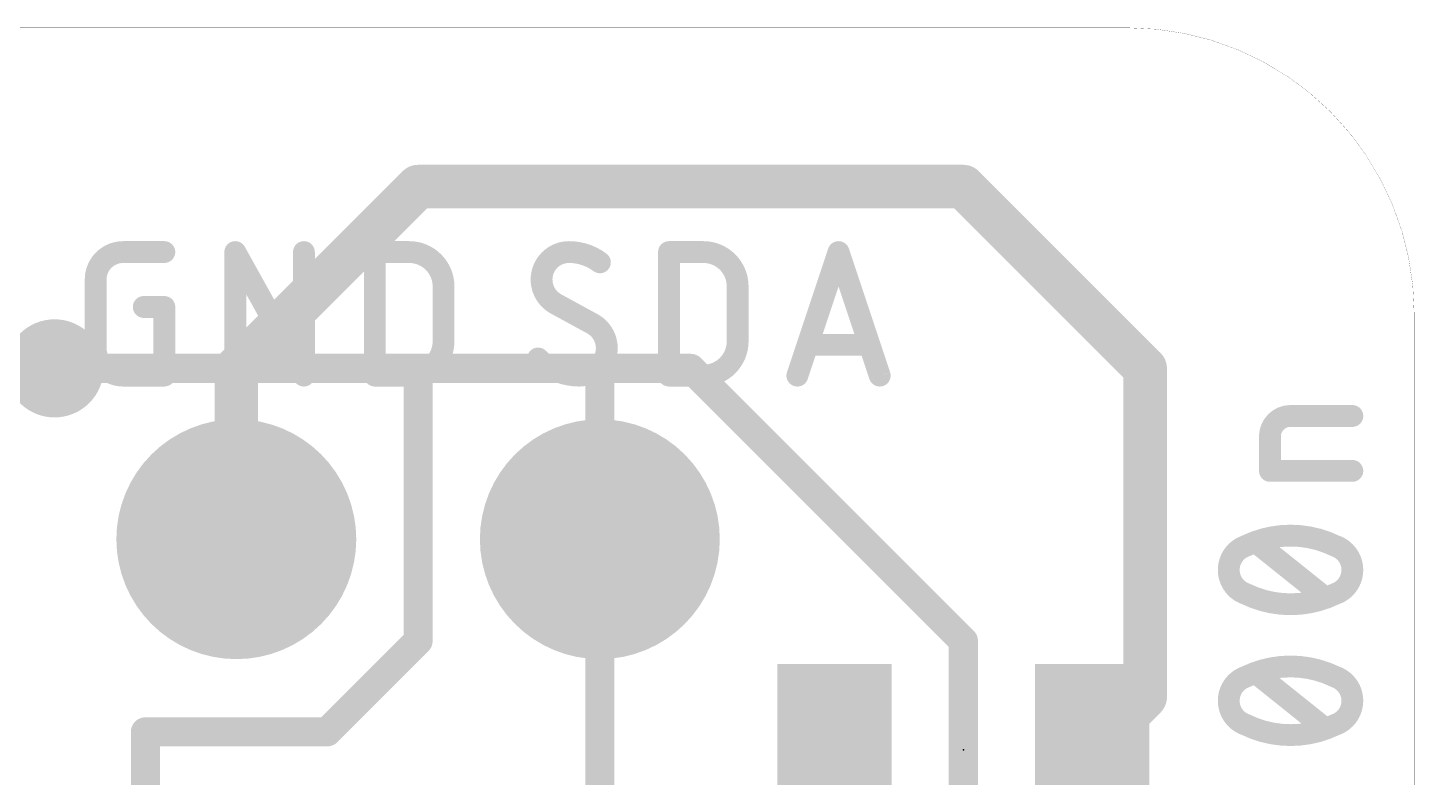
# Model space of a CAD drawing. Extents: x -319.4 to -300.4, y -295.5 to -269.4.
# Drawn here: x -310.07 to -300.38, y -274.64 to -269.4 of the extents above; entities that cross this region are included whole.
import ezdxf

# ---------------------------------------------------------------- set-up
doc = ezdxf.new("R2010")
doc.units = 0
for name, color, linetype in [('1', 12, 'CONTINUOUS'), ('16', 132, 'CONTINUOUS'), ('17', 110, 'CONTINUOUS'), ('18', 110, 'CONTINUOUS'), ('20', 31, 'CONTINUOUS'), ('21', 253, 'CONTINUOUS'), ('23', 53, 'CONTINUOUS'), ('30', 253, 'CONTINUOUS')]:
    doc.layers.add(name, color=color, linetype=linetype)

# ---------------------------------------------------------------- blocks, each defined once
blk = doc.blocks.new('RECT')
blk.add_solid([(-0.5, -0.5), (0.5, -0.5), (-0.5, 0.5), (0.5, 0.5)])
blk = doc.blocks.new('ROUNDP')
at = {"const_width": 0.5}
blk.add_lwpolyline([(0, -0.25, 1), (0, 0.25, 1), (0, -0.25)], format="xyb", dxfattribs=at)
blk = doc.blocks.new('ROUNDV')
at = {"const_width": 0.5}
blk.add_lwpolyline([(0, -0.25, 1), (0, 0.25, 1), (0, -0.25)], format="xyb", dxfattribs=at)

msp = doc.modelspace()

# ---------------------------------------------------------------- linework, layer by layer
at = {"layer": '1'}
for points, const_width in [([(-308.61, -271.78), (-307.34, -270.51)], 0.3048), ([(-307.34, -270.51), (-303.53, -270.51)], 0.3048), ([(-303.53, -270.51), (-302.26, -271.78)], 0.3048), ([(-308.61, -272.9738), (-308.61, -271.78)], 0.3048), ([(-302.26, -271.78), (-302.26, -274.077)], 0.3048), ([(-309.88, -271.78), (-314.325, -271.78)], 0.2032), ([(-307.34, -271.78), (-307.34, -273.685)], 0.2032), ([(-305.435, -271.78), (-307.34, -271.78)], 0.2032), ([(-303.53, -273.685), (-305.435, -271.78)], 0.2032), ([(-307.34, -273.685), (-307.975, -274.32)], 0.2032), ([(-303.53, -278.765), (-303.53, -273.685)], 0.2032), ([(-302.26, -274.077), (-302.63, -274.447)], 0.3048), ([(-309.245, -274.32), (-309.245, -275.59)], 0.2032), ([(-307.975, -274.32), (-309.245, -274.32)], 0.2032), ([(-305.192, -275.209), (-304.43, -274.447)], 0.2032), ([(-304.43, -274.447), (-304.43, -276.479)], 0.2032), ([(-302.63, -274.447), (-302.63, -276.479)], 0.3048)]:
    msp.add_lwpolyline(points, dxfattribs=dict(at, const_width=const_width))
for points, const_width in [([(-307.34, -270.4338, 1), (-307.34, -270.5862)], 0.1524), ([(-307.2861, -270.5639, 1), (-307.3939, -270.4561)], 0.1524), ([(-303.4761, -270.4561, 1), (-303.5839, -270.5639)], 0.1524), ([(-303.53, -270.5862, 1), (-303.53, -270.4338)], 0.1524), ([(-308.5338, -271.78, 1), (-308.6862, -271.78)], 0.1524), ([(-302.1838, -271.78, 1), (-302.3362, -271.78)], 0.1524), ([(-309.88, -271.8308, 1), (-309.88, -271.7292)], 0.1016), ([(-308.6639, -271.7261, 1), (-308.5561, -271.8339)], 0.1524), ([(-307.2892, -271.78, 1), (-307.3908, -271.78)], 0.1016), ([(-307.34, -271.7292, 1), (-307.34, -271.8308)], 0.1016), ([(-305.3991, -271.7441, 1), (-305.4709, -271.8159)], 0.1016), ([(-305.435, -271.8308, 1), (-305.435, -271.7292)], 0.1016), ([(-302.3139, -271.8339, 1), (-302.2061, -271.7261)], 0.1524), ([(-308.6862, -272.9738, 1), (-308.5338, -272.9738)], 0.1524), ([(-307.3041, -273.7209, 1), (-307.3759, -273.6491)], 0.1016), ([(-303.4792, -273.685, 1), (-303.5808, -273.685)], 0.1016), ([(-307.3908, -273.685, 1), (-307.2892, -273.685)], 0.1016), ([(-303.5659, -273.7209, 1), (-303.4941, -273.6491)], 0.1016), ([(-302.2061, -274.1309, 1), (-302.3139, -274.0231)], 0.1524), ([(-302.3362, -274.077, 1), (-302.1838, -274.077)], 0.1524), ([(-309.1942, -274.32, 1), (-309.2958, -274.32)], 0.1016), ([(-309.245, -274.2692, 1), (-309.245, -274.3708)], 0.1016), ([(-308.0109, -274.2841, 1), (-307.9391, -274.3559)], 0.1016), ([(-307.975, -274.3708, 1), (-307.975, -274.2692)], 0.1016), ([(-304.3792, -274.447, 1), (-304.4808, -274.447)], 0.1016), ([(-304.3941, -274.4829, 1), (-304.4659, -274.4111)], 0.1016), ([(-302.5538, -274.447, 1), (-302.7062, -274.447)], 0.1524), ([(-302.6839, -274.3931, 1), (-302.5761, -274.5009)], 0.1524)]:
    msp.add_lwpolyline(points, format="xyb", dxfattribs=dict(at, const_width=const_width))
at = {"layer": '16', "const_width": 0.2032}
for points in [[(-306.07, -271.78), (-309.88, -271.78)], [(-306.07, -272.9738), (-306.07, -271.78)], [(-306.07, -272.9738), (-306.07, -278.13)]]:
    msp.add_lwpolyline(points, dxfattribs=at)
at = {"layer": '16', "const_width": 0.1016}
for points in [[(-309.88, -271.7292, 1), (-309.88, -271.8308)], [(-306.0192, -271.78, 1), (-306.1208, -271.78)], [(-306.07, -271.8308, 1), (-306.07, -271.7292)], [(-306.0192, -272.9738, 1), (-306.1208, -272.9738)], [(-306.1208, -272.9738, 1), (-306.0192, -272.9738)]]:
    msp.add_lwpolyline(points, format="xyb", dxfattribs=at)
at = {"layer": '20', "const_width": 0.001}
for points in [[(-302.38, -269.4), (-317.38, -269.4)], [(-300.38, -292.48), (-300.38, -271.4)]]:
    msp.add_lwpolyline(points, dxfattribs=at)
at = {"layer": '20'}
for points, const_width in [([(-300.38, -271.4, 0.4142), (-302.38, -269.4)], 0.001), ([(-302.38, -269.3998, 1), (-302.38, -269.4003)], 0.0005), ([(-302.38, -269.4003, 1), (-302.38, -269.3998)], 0.0005), ([(-300.3798, -271.4, 1), (-300.3802, -271.4)], 0.0005), ([(-300.3802, -271.4, 1), (-300.3798, -271.4)], 0.0005)]:
    msp.add_lwpolyline(points, format="xyb", dxfattribs=dict(at, const_width=const_width))
at = {"layer": '21'}
for points, const_width in [([(-309.4008, -270.9672, 0.4142), (-309.5927, -271.1591)], 0.1524), ([(-309.4008, -270.9291, 1), (-309.4008, -271.0053)], 0.0762), ([(-309.4008, -271.0053, 1), (-309.4008, -270.9291)], 0.0762), ([(-309.1129, -271.0053, 1), (-309.1129, -270.9291)], 0.0762), ([(-308.5792, -270.9672, 1), (-308.6554, -270.9672)], 0.0762), ([(-308.584, -270.9487, 1), (-308.6506, -270.9857)], 0.0762), ([(-308.0995, -270.9672, 1), (-308.1757, -270.9672)], 0.0762), ([(-307.6039, -270.9672, 1), (-307.6801, -270.9672)], 0.0762), ([(-307.642, -270.9291, 1), (-307.642, -271.0053)], 0.0762), ([(-307.1622, -271.2071, 0.4142), (-307.4021, -270.9672)], 0.1524), ([(-307.4021, -270.9291, 1), (-307.4021, -271.0053)], 0.0762), ([(-307.4021, -271.0053, 1), (-307.4021, -270.9291)], 0.0762), ([(-306.2853, -270.9672, 0.4142), (-306.4772, -271.1591)], 0.1524), ([(-306.0694, -271.0392, 0.1623), (-306.2853, -270.9672)], 0.1524), ([(-306.2853, -270.9291, 1), (-306.2853, -271.0053)], 0.0762), ([(-306.2853, -271.0053, 1), (-306.2853, -270.9291)], 0.0762), ([(-306.0923, -271.0696, 1), (-306.0466, -271.0087)], 0.0762), ([(-305.5487, -270.9672, 1), (-305.6249, -270.9672)], 0.0762), ([(-305.5868, -270.9291, 1), (-305.5868, -271.0053)], 0.0762), ([(-305.1071, -271.2071, 0.4142), (-305.3469, -270.9672)], 0.1524), ([(-305.3469, -270.9291, 1), (-305.3469, -271.0053)], 0.0762), ([(-305.3469, -271.0053, 1), (-305.3469, -270.9291)], 0.0762), ([(-304.3659, -270.9552, 1), (-304.4382, -270.9792)], 0.0762), ([(-304.3659, -270.9792, 1), (-304.4382, -270.9552)], 0.0762), ([(-309.5546, -271.1591, 1), (-309.6308, -271.1591)], 0.0762), ([(-309.6308, -271.1591, 1), (-309.5546, -271.1591)], 0.0762), ([(-307.1241, -271.2071, 1), (-307.2003, -271.2071)], 0.0762), ([(-306.4772, -271.1591, 0.2656), (-306.3813, -271.327)], 0.1524), ([(-306.4391, -271.1591, 1), (-306.5153, -271.1591)], 0.0762), ([(-306.5153, -271.1591, 1), (-306.4391, -271.1591)], 0.0762), ([(-305.069, -271.2071, 1), (-305.1452, -271.2071)], 0.0762), ([(-307.2003, -271.2071, 1), (-307.1241, -271.2071)], 0.0762), ([(-306.363, -271.2936, 1), (-306.3995, -271.3605)], 0.0762), ([(-306.4006, -271.3599, 1), (-306.3619, -271.2942)], 0.0762), ([(-305.1452, -271.2071, 1), (-305.069, -271.2071)], 0.0762), ([(-309.2568, -271.3129, 1), (-309.2568, -271.3891)], 0.0762), ([(-309.0748, -271.351, 1), (-309.151, -271.351)], 0.0762), ([(-309.1129, -271.3891, 1), (-309.1129, -271.3129)], 0.0762), ([(-306.0981, -271.4381, 1), (-306.1367, -271.5038)], 0.0762), ([(-306.0215, -271.6389, 0.2656), (-306.1174, -271.471)], 0.1524), ([(-306.1356, -271.5044, 1), (-306.0992, -271.4375)], 0.0762), ([(-307.4021, -271.8308, 0.4142), (-307.1622, -271.5909)], 0.1524), ([(-307.1241, -271.5909, 1), (-307.2003, -271.5909)], 0.0762), ([(-307.2003, -271.5909, 1), (-307.1241, -271.5909)], 0.0762), ([(-305.3469, -271.8308, 0.4142), (-305.1071, -271.5909)], 0.1524), ([(-305.069, -271.5909, 1), (-305.1452, -271.5909)], 0.0762), ([(-305.1452, -271.5909, 1), (-305.069, -271.5909)], 0.0762), ([(-304.618, -271.5768, 1), (-304.618, -271.653)], 0.0762), ([(-304.1862, -271.653, 1), (-304.1862, -271.5768)], 0.0762), ([(-309.5927, -271.6389, 0.4142), (-309.4008, -271.8308)], 0.1524), ([(-309.5546, -271.6389, 1), (-309.6308, -271.6389)], 0.0762), ([(-309.6308, -271.6389, 1), (-309.5546, -271.6389)], 0.0762), ([(-306.4742, -271.684, 1), (-306.5283, -271.7377)], 0.0762), ([(-306.5012, -271.7109, 0.2), (-306.2134, -271.8308)], 0.1524), ([(-306.2134, -271.8308, 0.4142), (-306.0215, -271.6389)], 0.1524), ([(-305.9834, -271.6389, 1), (-306.0596, -271.6389)], 0.0762), ([(-306.0595, -271.6389, 1), (-305.9834, -271.6389)], 0.0762), ([(-309.4008, -271.7927, 1), (-309.4008, -271.8689)], 0.0762), ([(-309.4008, -271.8689, 1), (-309.4008, -271.7927)], 0.0762), ([(-309.151, -271.8308, 1), (-309.0748, -271.8308)], 0.0762), ([(-309.1129, -271.8689, 1), (-309.1129, -271.7927)], 0.0762), ([(-308.6554, -271.8308, 1), (-308.5792, -271.8308)], 0.0762), ([(-308.1757, -271.8308, 1), (-308.0995, -271.8308)], 0.0762), ([(-308.1709, -271.8493, 1), (-308.1043, -271.8123)], 0.0762), ([(-307.642, -271.7927, 1), (-307.642, -271.8689)], 0.0762), ([(-307.6801, -271.8308, 1), (-307.6039, -271.8308)], 0.0762), ([(-307.4021, -271.7927, 1), (-307.4021, -271.8689)], 0.0762), ([(-307.4021, -271.8689, 1), (-307.4021, -271.7927)], 0.0762), ([(-306.2134, -271.7927, 1), (-306.2134, -271.8689)], 0.0762), ([(-306.2134, -271.8689, 1), (-306.2134, -271.7927)], 0.0762), ([(-305.5868, -271.7927, 1), (-305.5868, -271.8689)], 0.0762), ([(-305.6249, -271.8308, 1), (-305.5487, -271.8308)], 0.0762), ([(-305.3469, -271.7927, 1), (-305.3469, -271.8689)], 0.0762), ([(-305.3469, -271.8689, 1), (-305.3469, -271.7927)], 0.0762), ([(-304.7261, -271.8188, 1), (-304.6538, -271.8428)], 0.0762), ([(-304.1503, -271.8428, 1), (-304.0781, -271.8188)], 0.0762), ([(-301.244, -272.1127, 0.4142), (-301.3879, -272.2567)], 0.1524), ([(-301.244, -272.0746, 1), (-301.244, -272.1508)], 0.0762), ([(-301.244, -272.1508, 1), (-301.244, -272.0746)], 0.0762), ([(-300.8122, -272.1508, 1), (-300.8122, -272.0746)], 0.0762), ([(-301.3498, -272.2567, 1), (-301.426, -272.2567)], 0.0762), ([(-301.426, -272.2567, 1), (-301.3498, -272.2567)], 0.0762), ([(-301.3879, -272.4585, 1), (-301.3879, -272.5347)], 0.0762), ([(-300.8122, -272.5347, 1), (-300.8122, -272.4585)], 0.0762), ([(-301.426, -272.4966, 1), (-301.3498, -272.4966)], 0.0762), ([(-301.244, -272.9487, 0.1139), (-301.5559, -273.0206)], 0.1524), ([(-300.9321, -273.0206, 0.1139), (-301.244, -272.9487)], 0.1524), ([(-301.244, -272.9106, 1), (-301.244, -272.9868)], 0.0762), ([(-301.244, -272.9868, 1), (-301.244, -272.9106)], 0.0762), ([(-301.5559, -273.0206, 0.3205), (-301.6758, -273.1886)], 0.1524), ([(-301.5725, -272.9864, 1), (-301.5392, -273.0549)], 0.0762), ([(-301.5435, -273.0567, 1), (-301.5682, -272.9846)], 0.0762), ([(-301.4601, -272.9669, 1), (-301.5077, -273.0264)], 0.0762), ([(-300.9198, -272.9846, 1), (-300.9445, -273.0567)], 0.0762), ([(-300.8122, -273.1886, 0.3205), (-300.9321, -273.0206)], 0.1524), ([(-300.9488, -273.0549, 1), (-300.9154, -272.9864)], 0.0762), ([(-301.6758, -273.1886, 0.3205), (-301.5559, -273.3565)], 0.1524), ([(-301.6377, -273.1886, 1), (-301.7139, -273.1886)], 0.0762), ([(-301.7139, -273.1886, 1), (-301.6377, -273.1886)], 0.0762), ([(-300.9321, -273.3565, 0.3205), (-300.8122, -273.1886)], 0.1524), ([(-300.7741, -273.1886, 1), (-300.8503, -273.1886)], 0.0762), ([(-300.8503, -273.1886, 1), (-300.7741, -273.1886)], 0.0762), ([(-301.5559, -273.3565, 0.1139), (-301.244, -273.4285)], 0.1524), ([(-301.5392, -273.3222, 1), (-301.5725, -273.3907)], 0.0762), ([(-301.5682, -273.3925, 1), (-301.5435, -273.3204)], 0.0762), ([(-301.244, -273.4285, 0.1139), (-300.9321, -273.3565)], 0.1524), ([(-300.9445, -273.3205, 1), (-300.9198, -273.3925)], 0.0762), ([(-300.9154, -273.3907, 1), (-300.9488, -273.3222)], 0.0762), ([(-301.244, -273.3904, 1), (-301.244, -273.4666)], 0.0762), ([(-301.244, -273.4666, 1), (-301.244, -273.3904)], 0.0762), ([(-301.0279, -273.4102, 1), (-300.9803, -273.3507)], 0.0762), ([(-301.5559, -273.935, 0.3205), (-301.6758, -274.103)], 0.1524), ([(-301.244, -273.8631, 0.1139), (-301.5559, -273.935)], 0.1524), ([(-301.5725, -273.9008, 1), (-301.5392, -273.9693)], 0.0762), ([(-301.5435, -273.9711, 1), (-301.5682, -273.899)], 0.0762), ([(-301.4601, -273.8813, 1), (-301.5077, -273.9408)], 0.0762), ([(-300.9321, -273.935, 0.1139), (-301.244, -273.8631)], 0.1524), ([(-301.244, -273.825, 1), (-301.244, -273.9012)], 0.0762), ([(-301.244, -273.9012, 1), (-301.244, -273.825)], 0.0762), ([(-300.9198, -273.899, 1), (-300.9445, -273.9711)], 0.0762), ([(-300.8122, -274.103, 0.3205), (-300.9321, -273.935)], 0.1524), ([(-300.9488, -273.9693, 1), (-300.9154, -273.9008)], 0.0762), ([(-301.6758, -274.103, 0.3205), (-301.5559, -274.2709)], 0.1524), ([(-301.6377, -274.103, 1), (-301.7139, -274.103)], 0.0762), ([(-301.7139, -274.103, 1), (-301.6377, -274.103)], 0.0762), ([(-300.9321, -274.2709, 0.3205), (-300.8122, -274.103)], 0.1524), ([(-300.7741, -274.103, 1), (-300.8503, -274.103)], 0.0762), ([(-300.8503, -274.103, 1), (-300.7741, -274.103)], 0.0762), ([(-301.5559, -274.2709, 0.1139), (-301.244, -274.3429)], 0.1524), ([(-301.5392, -274.2366, 1), (-301.5725, -274.3051)], 0.0762), ([(-301.5682, -274.3069, 1), (-301.5435, -274.2348)], 0.0762), ([(-301.244, -274.3429, 0.1139), (-300.9321, -274.2709)], 0.1524), ([(-301.0279, -274.3246, 1), (-300.9803, -274.2651)], 0.0762), ([(-300.9445, -274.2349, 1), (-300.9198, -274.3069)], 0.0762), ([(-300.9154, -274.3051, 1), (-300.9488, -274.2366)], 0.0762), ([(-301.244, -274.3048, 1), (-301.244, -274.381)], 0.0762), ([(-301.244, -274.381, 1), (-301.244, -274.3048)], 0.0762)]:
    msp.add_lwpolyline(points, format="xyb", dxfattribs=dict(at, const_width=const_width))
at = {"layer": '21', "const_width": 0.1524}
for points in [[(-309.4008, -270.9672), (-309.1129, -270.9672)], [(-308.6173, -271.8308), (-308.6173, -270.9672)], [(-308.6173, -270.9672), (-308.1376, -271.8308)], [(-308.1376, -271.8308), (-308.1376, -270.9672)], [(-307.642, -271.8308), (-307.642, -270.9672)], [(-307.642, -270.9672), (-307.4021, -270.9672)], [(-305.5868, -271.8308), (-305.5868, -270.9672)], [(-305.5868, -270.9672), (-305.3469, -270.9672)], [(-304.6899, -271.8308), (-304.4021, -270.9672)], [(-304.4021, -270.9672), (-304.1142, -271.8308)], [(-309.5927, -271.6389), (-309.5927, -271.1591)], [(-307.1622, -271.2071), (-307.1622, -271.5909)], [(-305.1071, -271.2071), (-305.1071, -271.5909)], [(-306.1174, -271.471), (-306.3813, -271.327)], [(-309.2568, -271.351), (-309.1129, -271.351)], [(-309.1129, -271.351), (-309.1129, -271.8308)], [(-304.1862, -271.6149), (-304.618, -271.6149)], [(-309.1129, -271.8308), (-309.4008, -271.8308)], [(-307.4021, -271.8308), (-307.642, -271.8308)], [(-305.3469, -271.8308), (-305.5868, -271.8308)], [(-301.244, -272.1127), (-300.8122, -272.1127)], [(-301.3879, -272.4966), (-301.3879, -272.2567)], [(-300.8122, -272.4966), (-301.3879, -272.4966)], [(-301.0041, -273.3805), (-301.4839, -272.9967)], [(-301.0041, -274.2949), (-301.4839, -273.9111)]]:
    msp.add_lwpolyline(points, dxfattribs=at)
at = {"layer": '23'}
msp.add_point((-303.53, -274.447), dxfattribs=at)

# ---------------------------------------------------------------- block references
at = {"layer": '1', "xscale": 0.8, "yscale": 1.2}
for p in [(-304.43, -274.447), (-302.63, -274.447)]:
    msp.add_blockref('RECT', p, dxfattribs=at)
at = {"layer": '17', "xscale": 1.524, "yscale": 1.524, "rotation": 90}
for p in [(-308.61, -272.9738), (-308.61, -272.9738), (-306.07, -272.9738), (-306.07, -272.9738)]:
    msp.add_blockref('ROUNDP', p, dxfattribs=at)
at = {"layer": '18', "xscale": 0.6858, "yscale": 0.6858}
msp.add_blockref('ROUNDV', (-309.88, -271.78), dxfattribs=at)
msp.add_blockref('ROUNDV', (-309.88, -271.78), dxfattribs=at)
at = {"layer": '30', "xscale": 1.6764, "yscale": 1.6764, "rotation": 90}
for p in [(-308.61, -272.9738), (-306.07, -272.9738)]:
    msp.add_blockref('ROUNDP', p, dxfattribs=at)

doc.saveas('drawing.dxf')
